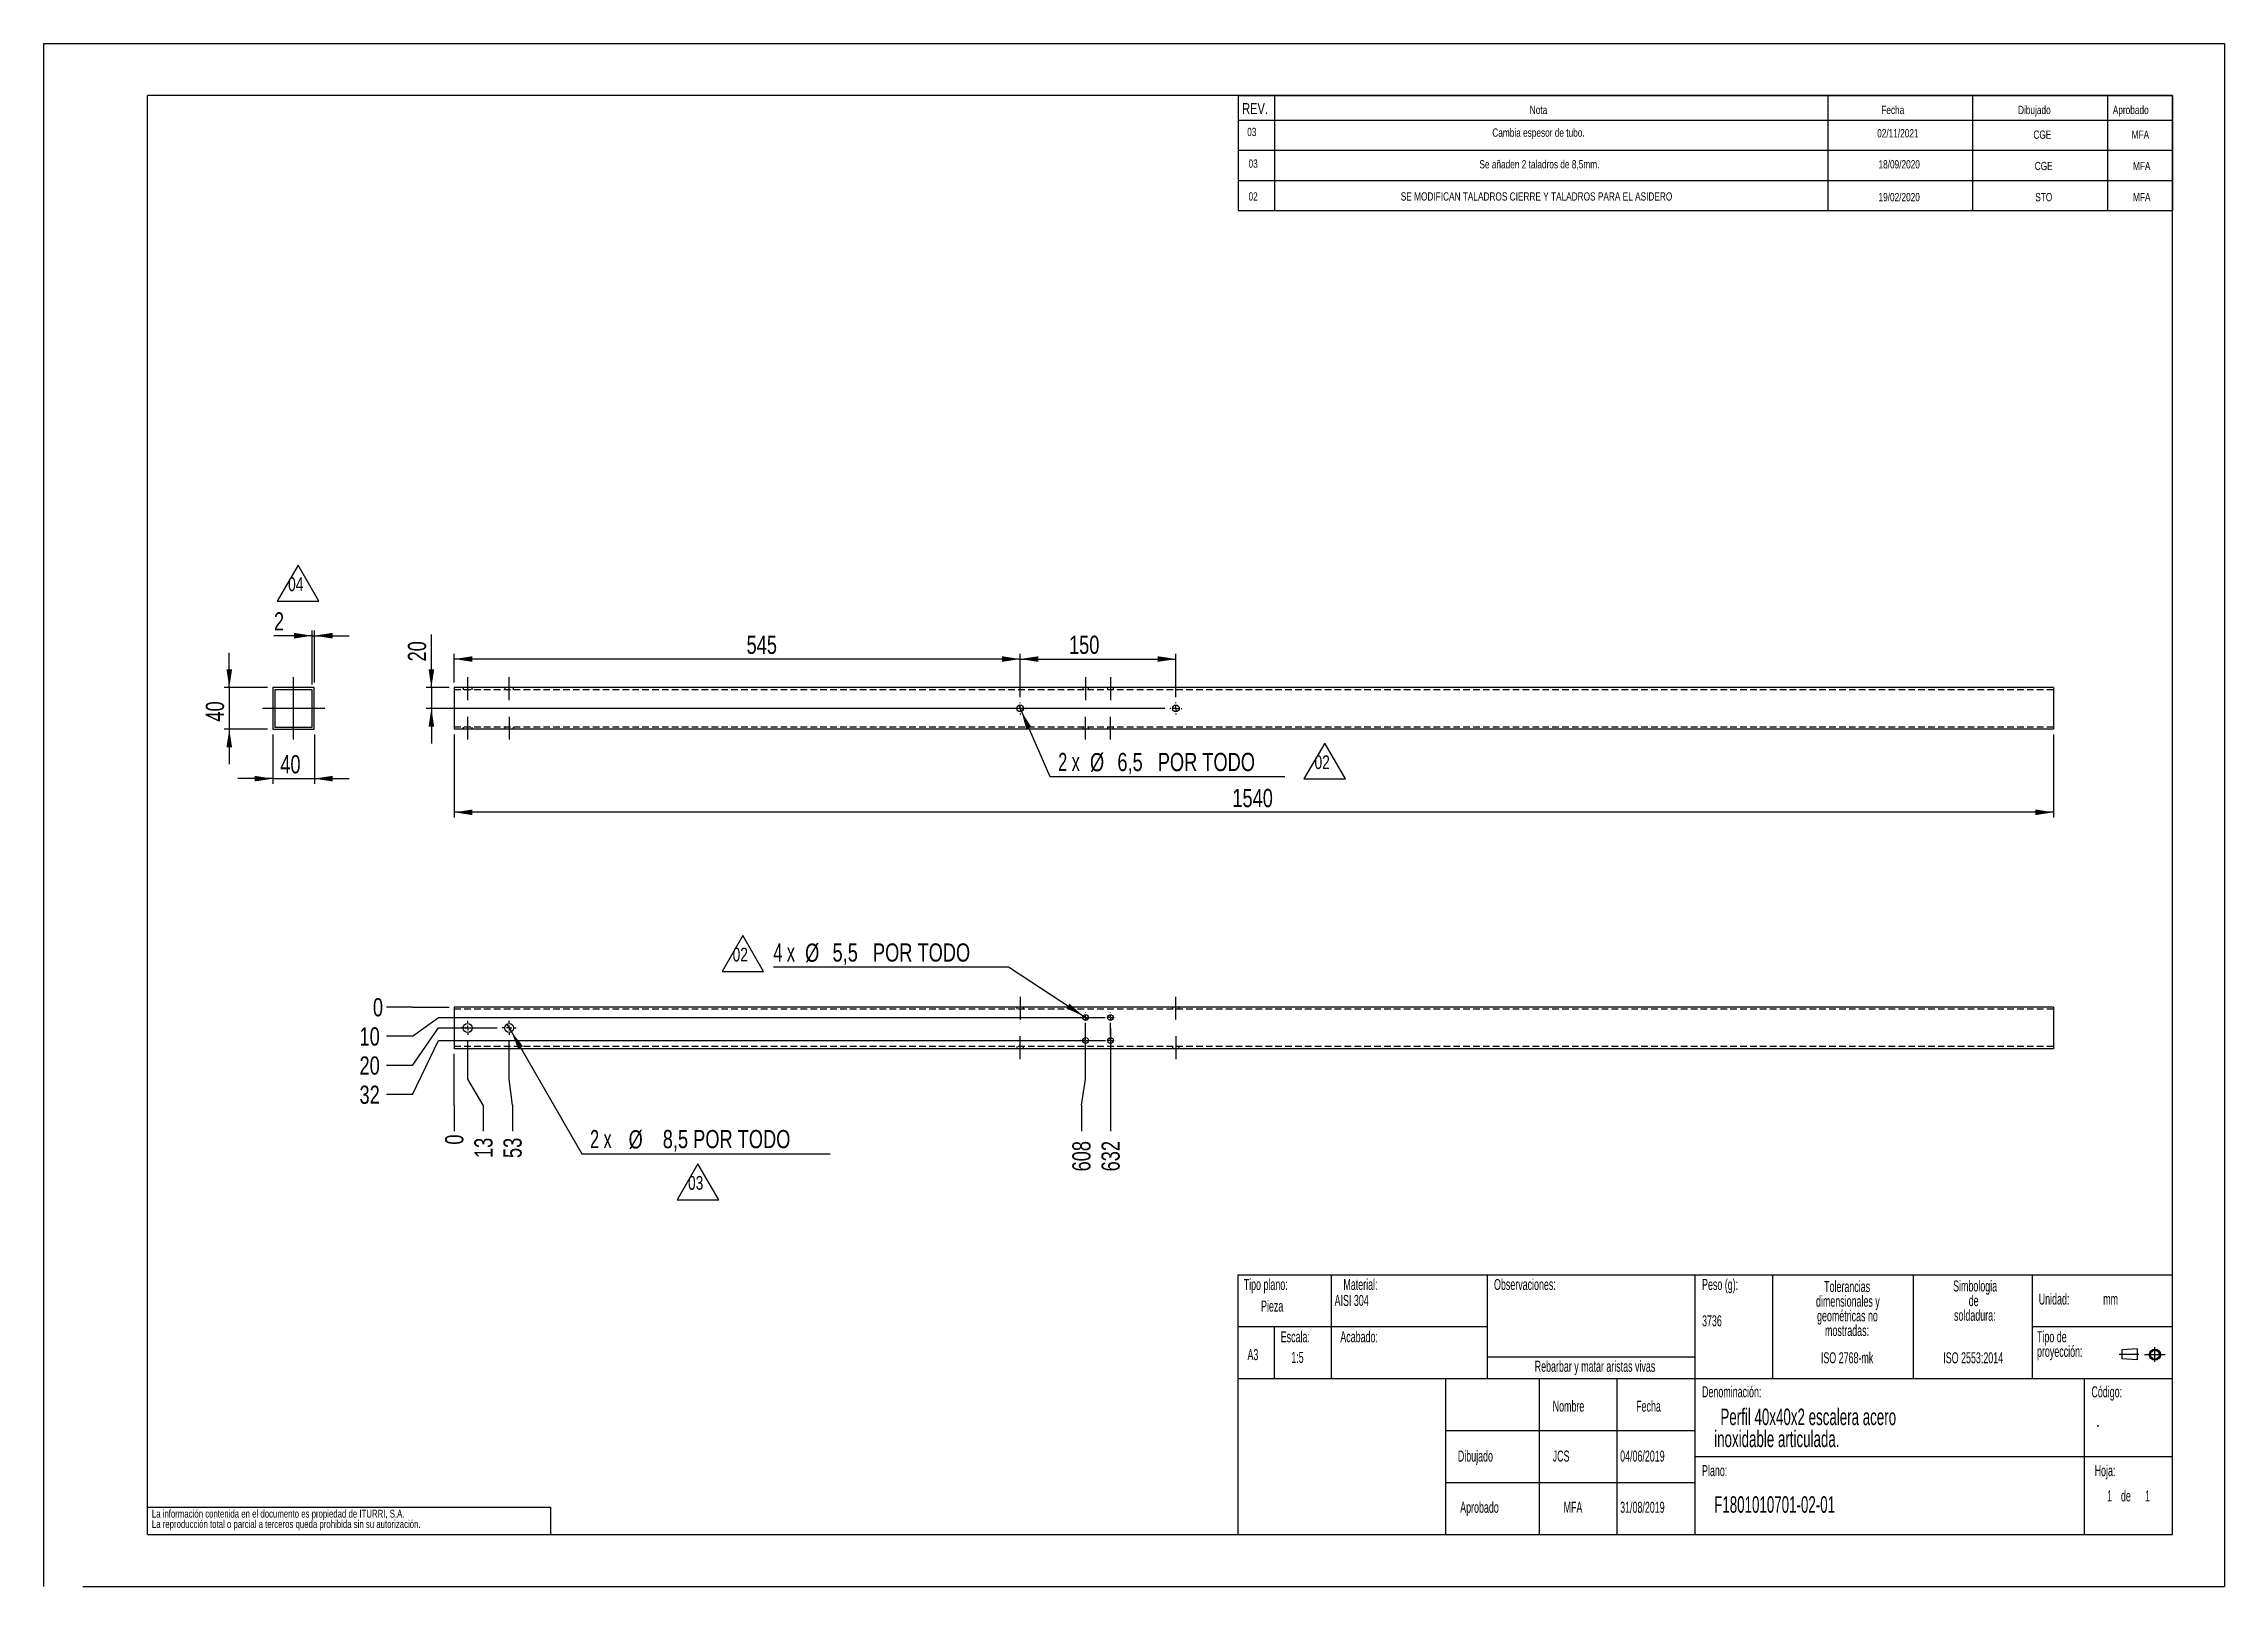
# Model space of a CAD drawing. Extents: x 0 to 14130, y 0 to 4063.
# Drawn here: x 0 to 2100, y 0 to 1485 of the extents above.
import ezdxf

# ---------------------------------------------------------------- set-up
doc = ezdxf.new("R2010")
doc.units = 0
doc.header["$LTSCALE"] = 5
doc.linetypes.add('CENTERX2', pattern=[20.32, 12.7, -2.54, 2.54, -2.54])
doc.linetypes.add('HIDDEN', pattern=[1.905, 1.27, -0.635])
doc.layers.get('0').update_dxf_attribs({"linetype": 'CONTINUOUS'})
doc.layers.add('FORMATO', color=7, linetype='CONTINUOUS')
doc.layers.add('SLD-0', color=179, linetype='CONTINUOUS')
doc.styles.add('SLDTEXTSTYLE0', font='TXT', dxfattribs={"width": 0.75})
doc.styles.add('SLDTEXTSTYLE1', font='TXT', dxfattribs={"width": 0.605})
doc.styles.add('SLDTEXTSTYLE2', font='TXT', dxfattribs={"width": 0.666667})
doc.dimstyles.new('SLDDIMSTYLE0', dxfattribs={"dimtxt": 17.5, "dimasz": 17.5, "dimexe": 0, "dimexo": 0.0625, "dimgap": 4.375, "dimtad": 1, "dimdec": 1, "dimrnd": 1e-09, "dimzin": 12, "dimtxsty": 'SLDTEXTSTYLE0', "dimsah": 1, "dimcen": 0.09, "dimazin": 3, "dimtfac": 1, "dimtdec": 1, "dimtmove": 0, "dimatfit": 3, "dimtolj": 1, "dimtzin": 12})
doc.dimstyles.new('SLDDIMSTYLE1', dxfattribs={"dimtxt": 17.5, "dimasz": 17.5, "dimexe": 0, "dimexo": 0.0625, "dimgap": 4.375, "dimtad": 1, "dimdec": 1, "dimrnd": 1e-09, "dimzin": 12, "dimtxsty": 'SLDTEXTSTYLE0', "dimsah": 1, "dimcen": 0.09, "dimazin": 3, "dimtfac": 1, "dimtdec": 1, "dimtofl": 0, "dimtmove": 0, "dimatfit": 3, "dimtolj": 1, "dimtzin": 12})
doc.dimstyles.new('SLDDIMSTYLE2', dxfattribs={"dimtxt": 17.5, "dimasz": 17.5, "dimexe": 0, "dimexo": 0.0625, "dimgap": 4.375, "dimtad": 0, "dimtih": 1, "dimtoh": 1, "dimdec": 1, "dimrnd": 1e-09, "dimzin": 12, "dimtxsty": 'SLDTEXTSTYLE0', "dimblk1": 'NONE', "dimsah": 1, "dimcen": 0, "dimazin": 3, "dimtfac": 1, "dimtdec": 1, "dimtmove": 0, "dimatfit": 3, "dimtolj": 1, "dimtzin": 12})
doc.dimstyles.new('SLDDIMSTYLE3', dxfattribs={"dimtxt": 17.5, "dimasz": 17.5, "dimexe": 0, "dimexo": 0.0625, "dimgap": 4.375, "dimtad": 0, "dimtih": 1, "dimtoh": 1, "dimdec": 0, "dimrnd": 1e-09, "dimtxsty": 'SLDTEXTSTYLE0', "dimblk1": 'NONE', "dimblk2": 'NONE', "dimsah": 1, "dimcen": 0.09, "dimazin": 3, "dimtfac": 1, "dimtdec": 0, "dimtofl": 0, "dimtmove": 0, "dimatfit": 3, "dimtolj": 1, "dimtzin": 12})
doc.dimstyles.new('SLDDIMSTYLE4', dxfattribs={"dimtxt": 17.5, "dimasz": 17.5, "dimexe": 0, "dimexo": 0.0625, "dimgap": 4.375, "dimtad": 0, "dimtih": 1, "dimtoh": 1, "dimdec": 1, "dimrnd": 1e-09, "dimzin": 12, "dimtxsty": 'SLDTEXTSTYLE0', "dimblk1": 'NONE', "dimblk2": 'NONE', "dimsah": 1, "dimcen": 0.09, "dimazin": 3, "dimtfac": 1, "dimtdec": 1, "dimtofl": 0, "dimtmove": 0, "dimatfit": 3, "dimtolj": 1, "dimtzin": 12})
doc.dimstyles.new('SLDDIMSTYLE5', dxfattribs={"dimtxt": 17.5, "dimasz": 17.5, "dimexe": 0, "dimexo": 0.0625, "dimgap": 4.375, "dimtad": 0, "dimtih": 1, "dimtoh": 1, "dimdec": 1, "dimrnd": 1e-09, "dimzin": 12, "dimtxsty": 'SLDTEXTSTYLE0', "dimblk1": 'NONE', "dimsah": 1, "dimcen": 0, "dimazin": 3, "dimtfac": 1, "dimtdec": 1, "dimtmove": 0, "dimatfit": 3, "dimtolj": 1, "dimtzin": 12})

# ---------------------------------------------------------------- blocks, each defined once
blk = doc.blocks.new('BLOQUE3')
at = {"color": 7, "linetype": 'CENTERX2'}
for p, q in [((1989.6, 650.3), (1974, 650.3)), ((1994.4, 650.1), (2010.8, 650.1)), ((2002.6, 644.2), (2002.6, 656))]:
    blk.add_line(p, q, dxfattribs=at)
at = {"color": 7, "linetype": 'CONTINUOUS'}
for p, q in [((1988.4, 654.7), (1976.2, 653.8)), ((1976.2, 653.8), (1976.2, 646.7)), ((1988.4, 654.7), (1988.4, 645.8)), ((1988.4, 645.8), (1976.2, 646.7))]:
    blk.add_line(p, q, dxfattribs=at)
for radius in [4.46, 3.57]:
    blk.add_circle((2002.6, 650.1), radius, dxfattribs=at)
blk = doc.blocks.new('SW_NOTE_0_3')
at = {"layer": 'SLD-0', "color": 0, "attachment_point": 2, "style": 'SLDTEXTSTYLE1'}
for s, insert, char_height in [('dimensionales y', (37.7, -0.5), 10.583), ('Tolerancias', (37, 13.6), 10.583), ('geométricas no', (37.3, -14.6), 10.583), ('mostradas:', (36.9, -28.7), 10.58)]:
    blk.add_mtext(s, dxfattribs=dict(at, insert=insert, char_height=char_height))
blk = doc.blocks.new('SW_NOTE_0_4')
at = {"layer": 'SLD-0', "color": 0, "attachment_point": 1, "style": 'SLDTEXTSTYLE1'}
for s, insert, char_height in [('Tipo de', (0, 13.6), 10.58), ('proyección:', (0, -0.5), 10.583)]:
    blk.add_mtext(s, dxfattribs=dict(at, insert=insert, char_height=char_height))
blk = doc.blocks.new('SW_NOTE_0_5')
at = {"layer": 'SLD-0', "color": 0, "char_height": 10.58, "attachment_point": 2, "style": 'SLDTEXTSTYLE1'}
for s, insert in [('Simbologia', (35.6, 13.6)), ('de', (34.2, -0.5)), ('soldadura:', (35.3, -14.6))]:
    blk.add_mtext(s, dxfattribs=dict(at, insert=insert))
blk = doc.blocks.new('SW_NOTE_0_6')
at = {"layer": 'SLD-0', "color": 0, "char_height": 7.5, "attachment_point": 1, "style": 'SLDTEXTSTYLE0'}
for s, insert in [('La información contenida en el documento es propiedad de ITURRI, S.A.', (0, 9.6)), ('La reproducción total o parcial a terceros queda prohibida sin su autorización.', (0, -0.4))]:
    blk.add_mtext(s, dxfattribs=dict(at, insert=insert))
blk = doc.blocks.new('SW_NOTE_0_7')
at = {"layer": 'SLD-0', "color": 0, "char_height": 15.875, "attachment_point": 1, "style": 'SLDTEXTSTYLE1'}
for s, insert in [('Perfil 40x40x2 escalera acero', (6, 20.5)), ('inoxidable articulada.', (0, -0.7))]:
    blk.add_mtext(s, dxfattribs=dict(at, insert=insert))
blk = doc.blocks.new('SW_NOTE_0_8')
at = {"layer": 'SLD-0', "color": 0, "attachment_point": 2, "style": 'SLDTEXTSTYLE1'}
for s, insert, char_height in [('dimensionales y', (37.7, -0.5), 10.583), ('Tolerancias', (37, 13.6), 10.583), ('geométricas no', (37.3, -14.6), 10.583), ('mostradas:', (36.9, -28.7), 10.58)]:
    blk.add_mtext(s, dxfattribs=dict(at, insert=insert, char_height=char_height))
blk = doc.blocks.new('SW_NOTE_0_9')
at = {"layer": 'SLD-0', "color": 0, "attachment_point": 1, "style": 'SLDTEXTSTYLE1'}
for s, insert, char_height in [('Tipo de', (0, 13.6), 10.58), ('proyección:', (0, -0.5), 10.583)]:
    blk.add_mtext(s, dxfattribs=dict(at, insert=insert, char_height=char_height))
blk = doc.blocks.new('SW_NOTE_0_10')
at = {"layer": 'SLD-0', "color": 0, "char_height": 10.58, "attachment_point": 2, "style": 'SLDTEXTSTYLE1'}
for s, insert in [('Simbologia', (35.6, 13.6)), ('de', (34.2, -0.5)), ('soldadura:', (35.3, -14.6))]:
    blk.add_mtext(s, dxfattribs=dict(at, insert=insert))
blk = doc.blocks.new('SW_NOTE_0_11')
at = {"layer": 'SLD-0', "color": 0, "char_height": 7.5, "attachment_point": 1, "style": 'SLDTEXTSTYLE0'}
for s, insert in [('La información contenida en el documento es propiedad de ITURRI, S.A.', (0, 9.6)), ('La reproducción total o parcial a terceros queda prohibida sin su autorización.', (0, -0.4))]:
    blk.add_mtext(s, dxfattribs=dict(at, insert=insert))
blk = doc.blocks.new('SW_NOTE_0_12')
at = {"layer": 'SLD-0', "color": 0, "char_height": 15.875, "attachment_point": 1, "style": 'SLDTEXTSTYLE1'}
for s, insert in [('Perfil 40x40x2 escalera acero', (6, 20.5)), ('inoxidable articulada.', (0, -0.7))]:
    blk.add_mtext(s, dxfattribs=dict(at, insert=insert))
blk = doc.blocks.new('_D')
at = {"layer": 'FORMATO', "color": 7}
for p, q in [((178.8, 865.1), (178.8, 898.7)), ((215.7, 865.1), (173.8, 865.1)), ((178.8, 865.1), (178.8, 825.1)), ((215.7, 825.1), (173.8, 825.1)), ((178.8, 825.1), (178.8, 791.4))]:
    blk.add_line(p, q, dxfattribs=at)
for points in [[(178.8, 865.1), (181.5, 882.6), (176.1, 882.6)], [(178.8, 825.1), (176.1, 807.6), (181.5, 807.6)]]:
    blk.add_solid(points, dxfattribs=at)
at = {"layer": 'FORMATO', "color": 7, "insert": (156.2, 832.4), "char_height": 17.5, "attachment_point": 1, "rotation": 90, "style": 'SLDTEXTSTYLE0'}
blk.add_mtext('40', dxfattribs=at)
blk = doc.blocks.new('_D_1')
at = {"layer": 'FORMATO', "color": 7}
for p, q in [((220.7, 820.1), (220.7, 772.5)), ((260.7, 820.1), (260.7, 772.5)), ((220.7, 777.5), (187, 777.5)), ((220.7, 777.5), (260.7, 777.5)), ((260.7, 777.5), (294.3, 777.5))]:
    blk.add_line(p, q, dxfattribs=at)
for points in [[(220.7, 777.5), (203.2, 780.2), (203.2, 774.8)], [(260.7, 777.5), (278.2, 774.8), (278.2, 780.2)]]:
    blk.add_solid(points, dxfattribs=at)
at = {"layer": 'FORMATO', "color": 7, "insert": (227.9, 800.1), "char_height": 17.5, "attachment_point": 1, "style": 'SLDTEXTSTYLE0'}
blk.add_mtext('40', dxfattribs=at)
blk = doc.blocks.new('_D_2')
at = {"layer": 'FORMATO', "color": 7}
for p, q in [((258.7, 915.1), (221.8, 915.1)), ((258.7, 868.1), (258.7, 920.1)), ((258.7, 915.1), (260.7, 915.1)), ((260.7, 870.1), (260.7, 920.1)), ((260.7, 915.1), (294.3, 915.1))]:
    blk.add_line(p, q, dxfattribs=at)
for points in [[(258.7, 915.1), (241.2, 917.8), (241.2, 912.4)], [(260.7, 915.1), (278.2, 912.4), (278.2, 917.8)]]:
    blk.add_solid(points, dxfattribs=at)
at = {"layer": 'FORMATO', "color": 7, "insert": (221.8, 937.6), "char_height": 17.5, "attachment_point": 1, "style": 'SLDTEXTSTYLE0'}
blk.add_mtext('2', dxfattribs=at)
blk = doc.blocks.new('SW_NOTE_0')
at = {"layer": 'FORMATO', "color": 0, "insert": (0, 85), "char_height": 66.1, "attachment_point": 1, "style": 'SLDTEXTSTYLE0'}
blk.add_mtext('02', dxfattribs=at)
blk = doc.blocks.new('SIMBOLO_REV2')
at = {"layer": 'FORMATO'}
for p, q in [((1007, 8102), (907, 7929)), ((1107, 7929), (1007, 8102)), ((907, 7929), (1107, 7929))]:
    blk.add_line(p, q, dxfattribs=at)
at = {"layer": 'FORMATO', "color": 7}
blk.add_blockref('SW_NOTE_0', (958, 7958), dxfattribs=at)
blk = doc.blocks.new('SW_NOTE_0_1')
at = {"layer": 'FORMATO', "color": 0, "insert": (0, 85), "char_height": 66.1, "attachment_point": 1, "style": 'SLDTEXTSTYLE0'}
blk.add_mtext('04', dxfattribs=at)
blk = doc.blocks.new('SIMBOLO_REV4')
at = {"layer": 'FORMATO'}
for p, q in [((1007, 8102), (907, 7929)), ((1107, 7929), (1007, 8102)), ((907, 7929), (1107, 7929))]:
    blk.add_line(p, q, dxfattribs=at)
at = {"layer": 'FORMATO', "color": 7}
blk.add_blockref('SW_NOTE_0_1', (959, 7958), dxfattribs=at)
blk = doc.blocks.new('_D_3')
at = {"layer": 'FORMATO', "color": 7}
for p, q in [((395.4, 820.1), (395.4, 740.1)), ((1935.4, 820.1), (1935.4, 740.1)), ((1935.4, 745.1), (395.4, 745.1))]:
    blk.add_line(p, q, dxfattribs=at)
for points in [[(395.4, 745.1), (412.9, 742.4), (412.9, 747.8)], [(1935.4, 745.1), (1917.9, 747.8), (1917.9, 742.4)]]:
    blk.add_solid(points, dxfattribs=at)
at = {"layer": 'FORMATO', "color": 7, "insert": (1144.7, 767.6), "char_height": 17.5, "attachment_point": 1, "style": 'SLDTEXTSTYLE0'}
blk.add_mtext('1540', dxfattribs=at)
blk = doc.blocks.new('_D_4')
at = {"layer": 'FORMATO', "color": 7}
for p, q in [((940.4, 855.8), (940.4, 897.6)), ((940.4, 892.6), (1090.4, 892.6)), ((1090.4, 855.8), (1090.4, 897.6))]:
    blk.add_line(p, q, dxfattribs=at)
for points in [[(940.4, 892.6), (957.9, 889.9), (957.9, 895.3)], [(1090.4, 892.6), (1072.9, 895.3), (1072.9, 889.9)]]:
    blk.add_solid(points, dxfattribs=at)
at = {"layer": 'FORMATO', "color": 7, "insert": (987.4, 915.1), "char_height": 17.5, "attachment_point": 1, "style": 'SLDTEXTSTYLE0'}
blk.add_mtext('150', dxfattribs=at)
blk = doc.blocks.new('_D_5')
at = {"layer": 'FORMATO', "color": 7}
for p, q in [((395.4, 870.1), (395.4, 897.6)), ((940.4, 892.6), (395.4, 892.6)), ((940.4, 855.8), (940.4, 897.6))]:
    blk.add_line(p, q, dxfattribs=at)
for points in [[(395.4, 892.6), (412.9, 889.9), (412.9, 895.3)], [(940.4, 892.6), (922.9, 895.3), (922.9, 889.9)]]:
    blk.add_solid(points, dxfattribs=at)
at = {"layer": 'FORMATO', "color": 7, "insert": (676.9, 915.1), "char_height": 17.5, "attachment_point": 1, "style": 'SLDTEXTSTYLE0'}
blk.add_mtext('545', dxfattribs=at)
blk = doc.blocks.new('_D_6')
at = {"layer": 'FORMATO', "color": 7}
for p, q in [((939.1, 848.1), (941.7, 842.1)), ((941.7, 842.1), (969.1, 779.5)), ((969.1, 779.5), (1195.4, 779.5))]:
    blk.add_line(p, q, dxfattribs=at)
blk.add_solid([(941.7, 842.1), (946.2, 825), (951.2, 827.2)], dxfattribs=at)
at = {"layer": 'FORMATO', "color": 7, "char_height": 17.5, "attachment_point": 1}
for s, insert, style in [('2 x', (977, 802.3), 'SLDTEXTSTYLE2'), ('%%c', (1007.6, 802.1), 'SLDTEXTSTYLE0'), ('6,5', (1034, 802.3), 'SLDTEXTSTYLE0'), ('POR TODO', (1072.9, 802.3), 'SLDTEXTSTYLE0')]:
    blk.add_mtext(s, dxfattribs=dict(at, insert=insert, style=style))
blk = doc.blocks.new('_NONE')
blk = doc.blocks.new('_D_7')
at = {"layer": 'FORMATO', "color": 7}
for p, q in [((373.4, 865.1), (373.4, 916.1)), ((390.4, 865.1), (368.4, 865.1)), ((373.4, 865.1), (373.4, 845.1)), ((1079.6, 845.1), (368.4, 845.1)), ((373.4, 845.1), (373.4, 811.4))]:
    blk.add_line(p, q, dxfattribs=at)
for points in [[(373.4, 865.1), (376.1, 882.6), (370.7, 882.6)], [(373.4, 845.1), (370.7, 827.6), (376.1, 827.6)]]:
    blk.add_solid(points, dxfattribs=at)
at = {"layer": 'FORMATO', "color": 7, "insert": (350.8, 890.3), "char_height": 17.5, "attachment_point": 1, "rotation": 90, "style": 'SLDTEXTSTYLE0'}
blk.add_mtext('20', dxfattribs=at)
blk = doc.blocks.new('SW_CENTERMARKSYMBOL_0')
at = {"layer": 'FORMATO', "color": 0}
for p, q in [((-5, 0), (-5.75, 0)), ((0, 0), (-2.5, 0)), ((0, 5), (0, 5.75)), ((0, 0), (0, 2.5)), ((0, 0), (0, -2.5)), ((0, 0), (2.5, 0)), ((5, 0), (5.75, 0)), ((0, -5), (0, -5.75))]:
    blk.add_line(p, q, dxfattribs=at)
blk = doc.blocks.new('SW_CENTERMARKSYMBOL_1')
at = {"layer": 'FORMATO', "color": 0}
for p, q in [((-5, 0), (-5.75, 0)), ((0, 0), (-2.5, 0)), ((0, 5), (0, 5.75)), ((0, 0), (0, 2.5)), ((0, 0), (0, -2.5)), ((0, 0), (2.5, 0)), ((5, 0), (5.75, 0)), ((0, -5), (0, -5.75))]:
    blk.add_line(p, q, dxfattribs=at)
blk = doc.blocks.new('SW_NOTE_0_2')
at = {"layer": 'FORMATO', "color": 0, "insert": (0, 85), "char_height": 66.1, "attachment_point": 1, "style": 'SLDTEXTSTYLE0'}
blk.add_mtext('03', dxfattribs=at)
blk = doc.blocks.new('SIMBOLO_REV3')
at = {"layer": 'FORMATO'}
for p, q in [((1007, 8102), (907, 7929)), ((1107, 7929), (1007, 8102)), ((907, 7929), (1107, 7929))]:
    blk.add_line(p, q, dxfattribs=at)
at = {"layer": 'FORMATO', "color": 7}
blk.add_blockref('SW_NOTE_0_2', (959, 7958), dxfattribs=at)
blk = doc.blocks.new('_D_8')
at = {"layer": 'FORMATO'}
for p, q in [((355.1, 557.5), (330.1, 557.5)), ((355.1, 557.5), (380.1, 557.5)), ((380.1, 557.5), (390.4, 557.5))]:
    blk.add_line(p, q, dxfattribs=at)
at = {"layer": 'FORMATO', "insert": (317.1, 566.2), "char_height": 17.5, "attachment_point": 1, "style": 'SLDTEXTSTYLE0'}
blk.add_mtext('0', dxfattribs=at)
blk = doc.blocks.new('_D_9')
at = {"layer": 'FORMATO', "color": 7}
for p, q in [((355.1, 529.5), (380.1, 547.5)), ((380.1, 547.5), (1017.1, 547.5)), ((355.1, 529.5), (330.1, 529.5))]:
    blk.add_line(p, q, dxfattribs=at)
at = {"layer": 'FORMATO', "color": 7, "insert": (304.2, 538.1), "char_height": 17.5, "attachment_point": 1, "style": 'SLDTEXTSTYLE0'}
blk.add_mtext('10', dxfattribs=at)
blk = doc.blocks.new('_D_10')
at = {"layer": 'FORMATO', "color": 7}
for p, q in [((355.1, 501.4), (380.1, 537.5)), ((380.1, 537.5), (436.6, 537.5)), ((355.1, 501.4), (330.1, 501.4))]:
    blk.add_line(p, q, dxfattribs=at)
at = {"layer": 'FORMATO', "color": 7, "insert": (304.2, 510.1), "char_height": 17.5, "attachment_point": 1, "style": 'SLDTEXTSTYLE0'}
blk.add_mtext('20', dxfattribs=at)
blk = doc.blocks.new('_D_11')
at = {"layer": 'FORMATO', "color": 7}
for p, q in [((355.1, 473.3), (380.1, 525.5)), ((380.1, 525.5), (1022.4, 525.5)), ((355.1, 473.3), (330.1, 473.3))]:
    blk.add_line(p, q, dxfattribs=at)
at = {"layer": 'FORMATO', "color": 7, "insert": (304.2, 482), "char_height": 17.5, "attachment_point": 1, "style": 'SLDTEXTSTYLE0'}
blk.add_mtext('32', dxfattribs=at)
blk = doc.blocks.new('_D_12')
at = {"layer": 'FORMATO'}
for p, q in [((395.4, 488.2), (395.4, 512.5)), ((395.4, 463.2), (395.4, 488.2)), ((395.4, 463.2), (395.4, 438.2))]:
    blk.add_line(p, q, dxfattribs=at)
at = {"layer": 'FORMATO', "insert": (386.7, 425.2), "char_height": 17.5, "attachment_point": 1, "rotation": 90, "style": 'SLDTEXTSTYLE0'}
blk.add_mtext('0', dxfattribs=at)
blk = doc.blocks.new('_D_13')
at = {"layer": 'FORMATO', "color": 7}
for p, q in [((408.4, 488.2), (408.4, 525.8)), ((423.4, 463.2), (408.4, 488.2)), ((423.4, 463.2), (423.4, 438.2))]:
    blk.add_line(p, q, dxfattribs=at)
at = {"layer": 'FORMATO', "color": 7, "insert": (414.8, 412.3), "char_height": 17.5, "attachment_point": 1, "rotation": 90, "style": 'SLDTEXTSTYLE0'}
blk.add_mtext('13', dxfattribs=at)
blk = doc.blocks.new('_D_14')
at = {"layer": 'FORMATO', "color": 7}
for p, q in [((448.4, 488.2), (448.4, 525.8)), ((451.5, 463.2), (448.4, 488.2)), ((451.5, 463.2), (451.5, 438.2))]:
    blk.add_line(p, q, dxfattribs=at)
at = {"layer": 'FORMATO', "color": 7, "insert": (442.8, 412.3), "char_height": 17.5, "attachment_point": 1, "rotation": 90, "style": 'SLDTEXTSTYLE0'}
blk.add_mtext('53', dxfattribs=at)
blk = doc.blocks.new('_D_15')
at = {"layer": 'FORMATO', "color": 7}
for p, q in [((1003.4, 488.2), (1003.4, 537.3)), ((999.3, 463.2), (1003.4, 488.2)), ((999.3, 463.2), (999.3, 438.2))]:
    blk.add_line(p, q, dxfattribs=at)
at = {"layer": 'FORMATO', "color": 7, "insert": (990.6, 399.4), "char_height": 17.5, "attachment_point": 1, "rotation": 90, "style": 'SLDTEXTSTYLE0'}
blk.add_mtext('608', dxfattribs=at)
blk = doc.blocks.new('_D_16')
at = {"layer": 'FORMATO', "color": 7}
blk.add_line((1027.4, 537.3), (1027.4, 438.2), dxfattribs=at)
at = {"layer": 'FORMATO', "color": 7, "insert": (1018.7, 399.4), "char_height": 17.5, "attachment_point": 1, "rotation": 90, "style": 'SLDTEXTSTYLE0'}
blk.add_mtext('632', dxfattribs=at)
blk = doc.blocks.new('_D_17')
at = {"layer": 'FORMATO', "color": 7}
for p, q in [((929, 596.1), (702.7, 596.1)), ((1001.1, 549), (929, 596.1)), ((1005.7, 546), (1001.1, 549))]:
    blk.add_line(p, q, dxfattribs=at)
blk.add_solid([(1001.1, 549), (987.9, 560.8), (984.9, 556.3)], dxfattribs=at)
at = {"layer": 'FORMATO', "color": 7, "char_height": 17.5, "attachment_point": 1}
for s, insert, style in [('4 x', (702.7, 618.9), 'SLDTEXTSTYLE2'), ('%%c', (733.3, 618.7), 'SLDTEXTSTYLE0'), ('5,5', (759.7, 618.9), 'SLDTEXTSTYLE0'), ('POR TODO', (798.6, 618.9), 'SLDTEXTSTYLE0')]:
    blk.add_mtext(s, dxfattribs=dict(at, insert=insert, style=style))
blk = doc.blocks.new('_D_18')
at = {"layer": 'FORMATO'}
for p, q in [((446.2, 541.2), (450.5, 533.8)), ((450.5, 533.8), (518.3, 416.5)), ((518.3, 416.5), (757.5, 416.5))]:
    blk.add_line(p, q, dxfattribs=at)
blk.add_solid([(450.5, 533.8), (456.9, 517.3), (461.6, 520)], dxfattribs=at)
at = {"layer": 'FORMATO', "char_height": 17.5, "attachment_point": 1}
for s, insert, style in [('2 x', (526.2, 439.3), 'SLDTEXTSTYLE2'), ('%%c', (563.3, 439), 'SLDTEXTSTYLE0'), ('8,5 POR TODO', (596.2, 439.3), 'SLDTEXTSTYLE0')]:
    blk.add_mtext(s, dxfattribs=dict(at, insert=insert, style=style))
blk = doc.blocks.new('SW_CENTERMARKSYMBOL_2')
at = {"layer": 'FORMATO', "color": 0}
for p, q in [((-29, 22), (-29.25, 22)), ((-24, 22), (-26.5, 22)), ((-24, 27), (-24, 27.25)), ((-24, 22), (-24, 24.5)), ((-24, 22), (-24, 19.5)), ((-24, 22), (-21.5, 22)), ((-19, 22), (-5, 22)), ((0, 22), (-2.5, 22)), ((0, 27), (0, 27.25)), ((0, 22), (0, 24.5)), ((0, 22), (0, 19.5)), ((0, 22), (2.5, 22)), ((5, 22), (5.25, 22)), ((-24, 5), (-24, 17)), ((-24, 0), (-24, 2.5)), ((0, 0), (-2.5, 0)), ((0, 5), (0, 17)), ((0, 0), (0, 2.5)), ((0, 0), (0, -2.5)), ((0, 0), (2.5, 0)), ((5, 0), (5.25, 0)), ((-29, 0), (-29.25, 0)), ((-24, 0), (-26.5, 0)), ((-24, 0), (-24, -2.5)), ((-24, 0), (-21.5, 0)), ((-24, -5), (-24, -5.25)), ((-19, 0), (-5, 0)), ((0, -5), (0, -5.25))]:
    blk.add_line(p, q, dxfattribs=at)
blk = doc.blocks.new('SW_CENTERMARKSYMBOL_3')
at = {"layer": 'FORMATO', "color": 0}
for p, q in [((-5, 0), (-6.75, 0)), ((0, 0), (-2.5, 0)), ((0, 5), (0, 6.75)), ((0, 0), (0, 2.5)), ((0, 0), (0, -2.5)), ((0, 0), (2.5, 0)), ((5, 0), (6.75, 0)), ((0, -5), (0, -6.75))]:
    blk.add_line(p, q, dxfattribs=at)
blk = doc.blocks.new('SW_CENTERMARKSYMBOL_4')
at = {"layer": 'FORMATO', "color": 0}
for p, q in [((-5, 0), (-6.75, 0)), ((0, 0), (-2.5, 0)), ((0, 5), (0, 6.75)), ((0, 0), (0, 2.5)), ((0, 0), (0, -2.5)), ((0, 0), (2.5, 0)), ((5, 0), (6.75, 0)), ((0, -5), (0, -6.75))]:
    blk.add_line(p, q, dxfattribs=at)

msp = doc.modelspace()

# ---------------------------------------------------------------- linework, layer by layer
at = {"color": 7, "linetype": 'CONTINUOUS'}
for p, q in [((0, 1485), (2100, 1485)), ((0, 1485), (0, -0.01)), ((2100, 1485), (2100, 0)), ((2050, 1435), (100, 1435)), ((100, 50), (100, 1435)), ((2050, 50), (2050, 1435)), ((220.67, 865.08), (220.67, 825.08)), ((260.67, 865.08), (220.67, 865.08)), ((258.67, 863.08), (222.67, 863.08)), ((222.67, 863.08), (222.67, 827.08)), ((258.67, 827.08), (258.67, 863.08)), ((260.67, 825.08), (260.67, 865.08)), ((395.37, 865.08), (395.37, 825.08)), ((1935.37, 865.08), (395.37, 865.08)), ((1935.37, 865.08), (1935.37, 825.08)), ((220.67, 825.08), (260.67, 825.08)), ((222.67, 827.08), (258.67, 827.08)), ((1935.37, 825.08), (395.37, 825.08)), ((1935.37, 557.51), (395.37, 557.51)), ((395.37, 557.51), (395.37, 517.51)), ((1935.37, 557.51), (1935.37, 517.51)), ((1935.37, 517.51), (395.37, 517.51)), ((1150, 300), (2050, 300)), ((1150, 300), (1150, 50)), ((100, 50), (2050, 50)), ((37.65, 0), (2100, 0))]:
    msp.add_line(p, q, dxfattribs=at)
at = {"color": 7, "linetype": 'HIDDEN'}
for p, q in [((1935.37, 863.08), (395.37, 863.08)), ((404.12, 865.08), (404.12, 863.08)), ((412.62, 863.08), (412.62, 865.08)), ((444.12, 865.08), (444.12, 863.08)), ((452.62, 863.08), (452.62, 865.08)), ((1000.62, 865.08), (1000.62, 863.08)), ((1006.12, 863.08), (1006.12, 865.08)), ((1024.62, 865.08), (1024.62, 863.08)), ((1030.12, 863.08), (1030.12, 865.08)), ((1935.37, 827.08), (395.37, 827.08)), ((404.12, 827.08), (404.12, 825.08)), ((412.62, 825.08), (412.62, 827.08)), ((444.12, 827.08), (444.12, 825.08)), ((452.62, 825.08), (452.62, 827.08)), ((1000.62, 827.08), (1000.62, 825.08)), ((1006.12, 825.08), (1006.12, 827.08)), ((1024.62, 827.08), (1024.62, 825.08)), ((1030.12, 825.08), (1030.12, 827.08)), ((1935.37, 555.51), (395.37, 555.51)), ((937.12, 557.51), (937.12, 555.51)), ((943.62, 555.51), (943.62, 557.51)), ((1087.12, 557.51), (1087.12, 555.51)), ((1093.62, 555.51), (1093.62, 557.51)), ((1935.37, 519.51), (395.37, 519.51)), ((937.12, 519.51), (937.12, 517.51)), ((943.62, 517.51), (943.62, 519.51)), ((1087.12, 519.51), (1087.12, 517.51)), ((1093.62, 517.51), (1093.62, 519.51))]:
    msp.add_line(p, q, dxfattribs=at)
at = {"color": 7, "linetype": 'CONTINUOUS'}
for centre, radius in [((940.37, 845.08), 3.25), ((1090.37, 845.08), 3.25), ((1003.37, 547.51), 2.75), ((1027.37, 547.51), 2.75), ((408.37, 537.51), 4.25), ((448.37, 537.51), 4.25), ((1003.37, 525.51), 2.75), ((1027.37, 525.51), 2.75)]:
    msp.add_circle(centre, radius, dxfattribs=at)
at = {"layer": 'FORMATO'}
for p, q in [((1150.46, 1435), (2050, 1435)), ((1150.46, 1435), (1150.46, 1324.33)), ((1185.17, 1435), (1185.17, 1324.33)), ((1718.29, 1435), (1718.29, 1324.33)), ((1857.31, 1435), (1857.31, 1324.33)), ((1987.56, 1435), (1987.56, 1324.33)), ((2050, 1435), (2050, 1324.33)), ((1150.46, 1411.33), (2050, 1411.33)), ((1150.46, 1382.33), (2050, 1382.33)), ((1150.46, 1353.33), (2050, 1353.33)), ((1150.46, 1324.33), (2050, 1324.33))]:
    msp.add_line(p, q, dxfattribs=at)
at = {"layer": 'FORMATO', "color": 7, "linetype": 'CENTERX2'}
for p, q in [((240.67, 815.08), (240.67, 875.08)), ((408.37, 853.08), (408.37, 875.08)), ((448.37, 853.08), (448.37, 875.08)), ((1003.37, 875.08), (1003.37, 853.08)), ((1027.37, 875.08), (1027.37, 853.08)), ((270.67, 845.08), (210.67, 845.08)), ((408.37, 815.08), (408.37, 837.08)), ((448.37, 837.08), (448.37, 815.08)), ((1003.37, 815.08), (1003.37, 837.08)), ((1027.37, 815.08), (1027.37, 837.08)), ((940.37, 567.51), (940.37, 545.51)), ((1090.37, 545.51), (1090.37, 567.51)), ((940.37, 507.51), (940.37, 529.51)), ((1090.37, 529.51), (1090.37, 507.51))]:
    msp.add_line(p, q, dxfattribs=at)
at = {"layer": 'SLD-0'}
for p, q in [((1240, 300), (1240, 200)), ((1390, 300), (1390, 200)), ((1590, 300), (1590, 200)), ((1665, 300), (1665, 200)), ((1800.41, 300), (1800.41, 200)), ((1915, 300), (1915, 200)), ((1150, 250), (1240, 250)), ((1185, 250), (1185, 200)), ((1240, 250), (1390, 250)), ((1915, 250), (2050, 250)), ((1390, 220.79), (1590, 220.79)), ((1150, 200), (2050, 200)), ((1350, 200), (1350, 50)), ((1440, 200), (1440, 50)), ((1515, 200), (1515, 50)), ((1590, 200), (1590, 50)), ((1965, 200), (1965, 50)), ((1350, 150), (1590, 150)), ((1590, 125), (1965, 125)), ((1965, 125), (2050, 125)), ((1350, 100), (1590, 100)), ((100.01, 76.23), (488.14, 76.23)), ((488.14, 76.23), (488.14, 50))]:
    msp.add_line(p, q, dxfattribs=at)

# ---------------------------------------------------------------- block references
at = {"color": 7, "linetype": 'CONTINUOUS'}
for name, p, xscale, yscale, zscale in [('SIMBOLO_REV4', (43.63, -637.36), 0.2, 0.2, 0.2), ('SIMBOLO_REV2', (1032.21, -808.64), 0.2, 0.2, 0.2), ('SIMBOLO_REV2', (471.9, -993.84), 0.2, 0.2, 0.2), ('BLOQUE3', (-370.05, -557.04), 1.2, 1.2, 1.2), ('BLOQUE3', (-370.05, -557.04), 1.2, 1.2, 1.2)]:
    msp.add_blockref(name, p, dxfattribs=dict(at, xscale=xscale, yscale=yscale, zscale=zscale))
at = {"layer": 'FORMATO', "color": 7}
for name, p in [('SW_CENTERMARKSYMBOL_0', (940.37, 845.08)), ('SW_CENTERMARKSYMBOL_1', (1090.37, 845.08)), ('SW_CENTERMARKSYMBOL_2', (1027.37, 525.51)), ('SW_CENTERMARKSYMBOL_3', (408.37, 537.51)), ('SW_CENTERMARKSYMBOL_4', (448.37, 537.51))]:
    msp.add_blockref(name, p, dxfattribs=at)
at = {"layer": 'FORMATO', "xscale": 0.2, "yscale": 0.2, "zscale": 0.2}
msp.add_blockref('SIMBOLO_REV3', (428.74, -1213.6), dxfattribs=at)
at = {"layer": 'SLD-0'}
for name, p in [('SW_NOTE_0_3', (1699.73, 280.28)), ('SW_NOTE_0_8', (1699.73, 280.28)), ('SW_NOTE_0_5', (1824.37, 280.83)), ('SW_NOTE_0_10', (1824.37, 280.83)), ('SW_NOTE_0_4', (1919.57, 231.95)), ('SW_NOTE_0_9', (1919.57, 231.95)), ('SW_NOTE_0_7', (1608.69, 150.62)), ('SW_NOTE_0_12', (1608.69, 150.62)), ('SW_NOTE_0_6', (104.19, 64.1)), ('SW_NOTE_0_11', (104.19, 64.1))]:
    msp.add_blockref(name, p, dxfattribs=at)

# ---------------------------------------------------------------- texts
at = {"layer": 'FORMATO', "style": 'SLDTEXTSTYLE0'}
for s, insert, char_height, attachment_point in [('REV.', (1154.18, 1427.76), 10.583, 1), ('Nota', (1431.12, 1425.13), 7.938, 1), ('Fecha', (1769.63, 1425.13), 7.938, 1), ('Dibujado', (1901.3, 1425.13), 7.938, 1), ('Aprobado', (1992.55, 1425.13), 7.938, 1), ('03', (1163.43, 1403.96), 7.938, 2), ('Cambia espesor de tubo.', (1439.49, 1403.3), 7.9375, 2), ('02/11/2021', (1785.57, 1402.68), 7.938, 2), ('CGE', (1924.72, 1401.35), 7.938, 2), ('MFA', (2019.12, 1401.35), 7.938, 2), ('03', (1164.72, 1373.49), 7.938, 2), ('Se añaden 2 taladros de 8,5mm.', (1440.41, 1372.84), 7.9375, 2), ('18/09/2020', (1786.86, 1372.82), 7.938, 2), ('CGE', (1926.01, 1371.19), 7.938, 2), ('MFA', (2020.41, 1371.19), 7.938, 2), ('02', (1164.72, 1341.88), 7.938, 2), ('SE MODIFICAN TALADROS CIERRE Y TALADROS PARA EL ASIDERO', (1437.64, 1341.88), 7.9375, 2), ('19/02/2020', (1786.86, 1341.24), 7.938, 2), ('STO', (1926.04, 1341.24), 7.938, 2), ('MFA', (2020.41, 1341.24), 7.938, 2)]:
    msp.add_mtext(s, dxfattribs=dict(at, insert=insert, char_height=char_height, attachment_point=attachment_point))
at = {"layer": 'SLD-0', "style": 'SLDTEXTSTYLE1'}
for s, insert, char_height, attachment_point in [('Tipo plano:', (1155.65, 295.9), 10.5833, 1), ('Tipo plano:', (1155.65, 295.9), 10.5833, 1), ('Material:', (1251.65, 295.9), 10.583, 1), ('Material:', (1251.65, 295.9), 10.583, 1), ('Observaciones:', (1396.69, 295.9), 10.5833, 1), ('Observaciones:', (1396.69, 295.9), 10.5833, 1), ('Peso (g):', (1597.02, 295.9), 10.583, 1), ('Peso (g):', (1597.02, 295.9), 10.583, 1), ('Pieza', (1172.36, 275.1), 10.583, 1), ('Pieza', (1172.36, 275.1), 10.583, 1), ('AISI 304', (1243.17, 280.53), 10.583, 1), ('AISI 304', (1243.17, 280.53), 10.583, 1), ('Unidad:', (1921.23, 281.85), 10.583, 1), ('Unidad:', (1921.23, 281.85), 10.583, 1), ('mm', (1983.31, 281.85), 10.583, 1), ('mm', (1983.31, 281.85), 10.583, 1), ('3736', (1597.02, 260.91), 10.583, 1), ('3736', (1597.02, 260.91), 10.583, 1), ('Escala:', (1191.32, 245.51), 10.583, 1), ('Escala:', (1191.32, 245.51), 10.583, 1), ('Acabado:', (1248.69, 245.51), 10.583, 1), ('Acabado:', (1248.69, 245.51), 10.583, 1), ('A3', (1159.3, 228.37), 10.583, 1), ('A3', (1159.3, 228.37), 10.583, 1), ('1:5', (1201.45, 225.67), 10.583, 1), ('1:5', (1201.45, 225.67), 10.583, 1), ('Rebarbar y matar aristas vivas', (1493.93, 217.12), 10.5833, 2), ('Rebarbar y matar aristas vivas', (1493.93, 217.12), 10.5833, 2), ('ISO 2768-mk', (1736.68, 225.3), 10.5833, 2), ('ISO 2768-mk', (1736.68, 225.3), 10.5833, 2), ('ISO 2553:2014', (1858.13, 225.3), 10.5833, 2), ('ISO 2553:2014', (1858.13, 225.3), 10.5833, 2), ('Denominación:', (1597.02, 192.57), 10.5833, 1), ('Denominación:', (1597.02, 192.57), 10.5833, 1), ('Código:', (1971.99, 192.57), 10.583, 1), ('Código:', (1971.99, 192.57), 10.583, 1), ('Nombre', (1453.19, 178.77), 10.583, 1), ('Nombre', (1453.19, 178.77), 10.583, 1), ('Fecha', (1533.54, 178.77), 10.583, 1), ('Fecha', (1533.54, 178.77), 10.583, 1), ('-', (1976.9, 160.97), 10.58, 1), ('-', (1976.9, 160.97), 10.58, 1), ('Dibujado', (1361.87, 130.7), 10.583, 1), ('Dibujado', (1361.87, 130.7), 10.583, 1), ('JCS', (1453.19, 130.7), 10.583, 1), ('04/06/2019', (1518.14, 130.7), 10.583, 1), ('Plano:', (1597.02, 116.69), 10.583, 1), ('Plano:', (1597.02, 116.69), 10.583, 1), ('Hoja:', (1975.07, 116.69), 10.583, 1), ('Hoja:', (1975.07, 116.69), 10.583, 1), ('F1801010701-02-01', (1608.69, 86.73), 15.875, 1), ('F1801010701-02-01', (1608.69, 86.73), 15.875, 1), ('1', (1987.06, 92.37), 10.58, 1), ('1', (1987.06, 92.37), 10.58, 1), ('1', (1987.06, 92.37), 10.58, 1), ('1', (1987.06, 92.37), 10.58, 1), ('de', (2000.39, 92.37), 10.583, 1), ('de', (2000.39, 92.37), 10.583, 1), ('de', (2000.39, 92.37), 10.583, 1), ('de', (2000.39, 92.37), 10.583, 1), ('1', (2023.65, 92.37), 10.58, 1), ('1', (2023.65, 92.37), 10.58, 1), ('1', (2023.65, 92.37), 10.58, 1), ('1', (2023.65, 92.37), 10.58, 1), ('Aprobado', (1364.12, 81.41), 10.583, 1), ('Aprobado', (1364.12, 81.41), 10.583, 1), ('MFA', (1463.68, 81.41), 10.583, 1), ('31/08/2019', (1518.14, 81.41), 10.583, 1)]:
    msp.add_mtext(s, dxfattribs=dict(at, insert=insert, char_height=char_height, attachment_point=attachment_point))

# ---------------------------------------------------------------- dimensions: what is measured, and where the dimension line sits
at = {"layer": 'FORMATO', "color": 7}
for base, p1, p2, dimstyle, picture, middle in [((260.67, 915.08), (258.67, 863.08), (260.67, 865.08), 'SLDDIMSTYLE0', '_D_2', (228.28, 915.08)), ((395.37, 892.59), (940.37, 850.83), (395.37, 865.08), 'SLDDIMSTYLE1', '_D_5', (696.26, 892.59)), ((1090.37, 892.59), (940.37, 850.83), (1090.37, 850.83), 'SLDDIMSTYLE1', '_D_4', (1006.8, 892.59)), ((260.67, 777.51), (220.67, 825.08), (260.67, 825.08), 'SLDDIMSTYLE0', '_D_1', (240.8, 777.51)), ((395.37, 745.08), (1935.37, 825.08), (395.37, 825.08), 'SLDDIMSTYLE1', '_D_3', (1170.61, 745.08))]:
    dim = msp.add_linear_dim(base=base, p1=p1, p2=p2, dimstyle=dimstyle, dxfattribs=at)
    dim.commit()
    dim.dimension.update_dxf_attribs({"geometry": picture, "text_midpoint": middle, "dimtype": 160})
for base, p1, p2, picture, middle in [((373.41, 845.08), (395.37, 865.08), (1084.62, 845.08), '_D_7', (373.41, 903.21)), ((178.77, 825.08), (220.67, 865.08), (220.67, 825.08), '_D', (178.77, 845.35))]:
    dim = msp.add_linear_dim(base=base, p1=p1, p2=p2, angle=90, dimstyle='SLDDIMSTYLE0', dxfattribs=at)
    dim.commit()
    dim.dimension.update_dxf_attribs({"geometry": picture, "text_midpoint": middle, "dimtype": 160})
for p1, p2, text, picture, middle in [((939.07, 848.06), (941.68, 842.1), '2 x<> POR TODO', '_D_6', (1086.2, 793.53)), ((1005.67, 546.01), (1001.07, 549.02), '4 x<> POR TODO', '_D_17', (811.91, 610.13))]:
    dim = msp.add_diameter_dim_2p(p1=p1, p2=p2, text=text, dimstyle='SLDDIMSTYLE2', dxfattribs=at)
    dim.commit()
    dim.dimension.update_dxf_attribs({"geometry": picture, "text_midpoint": middle, "dimtype": 163})
for feature_location, offset, dtype, origin, picture, middle in [((1022.12, 547.51), (-692.06, -18.06), 0, (395.37, 557.51), '_D_9', (317.14, 529.46)), ((441.62, 537.51), (-111.56, -36.12), 0, (395.37, 557.51), '_D_10', (317.14, 501.4)), ((1027.37, 525.51), (-697.31, -52.18), 0, (395.37, 557.51), '_D_11', (317.14, 473.34)), ((1003.37, 542.26), (-4.06, -104.11), 1, (395.37, 517.51), '_D_15', (999.31, 418.76)), ((1027.37, 542.26), (0, -104.11), 1, (395.37, 517.51), '_D_16', (1027.37, 418.76)), ((408.37, 530.76), (15.06, -92.61), 1, (395.37, 517.51), '_D_13', (423.43, 425.23)), ((448.37, 530.76), (3.12, -92.61), 1, (395.37, 517.51), '_D_14', (451.49, 425.23))]:
    dim = msp.add_ordinate_dim(feature_location=feature_location, offset=offset, dtype=dtype, origin=origin, dimstyle='SLDDIMSTYLE4', dxfattribs=at)
    dim.commit()
    dim.dimension.update_dxf_attribs({"geometry": picture, "text_midpoint": middle})
at = {"layer": 'FORMATO'}
for feature_location, offset, dtype, origin, picture, middle in [((395.37203479, 557.51417292), (-65.30591574, 0), 0, (395.37203479, 557.51417292), '_D_8', (323.60084106, 557.51417292)), ((395.37203479, 517.51417292), (0, -79.3570679), 1, (395.37203479, 517.51417292), '_D_12', (395.37203479, 431.69182704))]:
    dim = msp.add_ordinate_dim(feature_location=feature_location, offset=offset, dtype=dtype, origin=origin, dimstyle='SLDDIMSTYLE3', dxfattribs=at)
    dim.commit()
    dim.dimension.update_dxf_attribs({"geometry": picture, "text_midpoint": middle})
dim = msp.add_diameter_dim_2p(p1=(446.25, 541.19), p2=(450.5, 533.83), text='2 x <> POR TODO\\P', dimstyle='SLDDIMSTYLE5', dxfattribs=at)
dim.commit()
dim.dimension.update_dxf_attribs({"geometry": '_D_18', "text_midpoint": (641.83, 430.48), "dimtype": 163})

doc.saveas('drawing.dxf')
